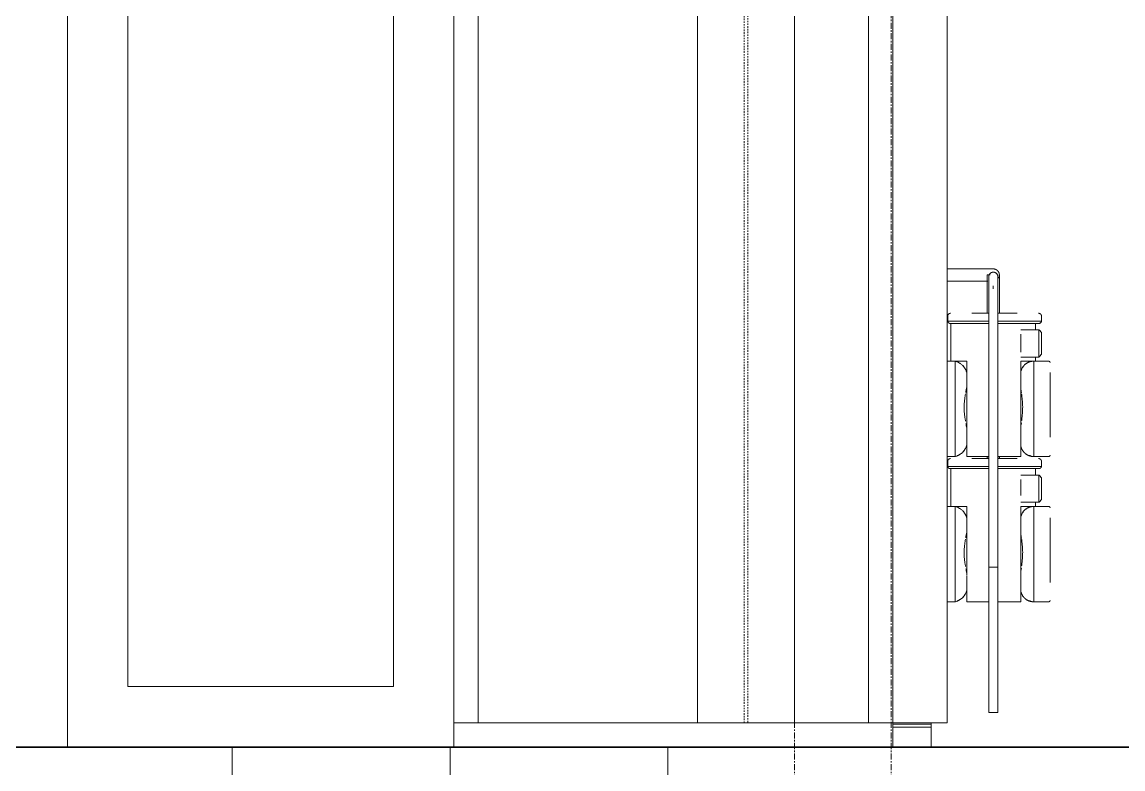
# Model space of a CAD drawing. Header units: inches. Extents: x 20230 to 40520, y -638 to 835.
# Drawn here: x 22723.5 to 22814.5, y -1.8 to 59.9 of the extents above; entities that cross this region are included whole.
import ezdxf

# ---------------------------------------------------------------- set-up
doc = ezdxf.new("R2010")
doc.units = ezdxf.units.IN
doc.header["$MEASUREMENT"] = 0
doc.linetypes.add('Grid Line 1_2_', pattern=[0.875, 0.5, -0.125, 0.125, -0.125])
doc.linetypes.add('Hidden 1_8_', pattern=[0.1875, 0.125, -0.0625])
for name, color, linetype, lineweight in [('A-DOOR', 31, 'Continuous', 9), ('A-FLOR-LEVL', 51, 'Continuous', 9), ('A-GLAZ-CWMG', 51, 'Continuous', 9), ('A-WALL', 113, 'Continuous', 9), ('A-WALL-PATT', 111, 'Continuous', 9), ('C-TOPO', 7, 'Continuous', 9), ('P-SANR-FIXT', 6, 'Continuous', 9), ('S-COLS', 52, 'Continuous', 9), ('S-GRID', 1, 'Continuous', 9)]:
    doc.layers.add(name, color=color, linetype=linetype, lineweight=lineweight)

# ---------------------------------------------------------------- blocks, each defined once
blk = doc.blocks.new('W-Wide Flange-Column - B4_C-1389226-Elevation - West')
at = {"layer": 'S-COLS', "linetype": 'Hidden 1_8_'}
for p, q in [((22783.147, 98), (22783.147, 142.857)), ((22783.459, 142.857), (22783.459, 98)), ((22783.147, 2), (22783.147, 96)), ((22783.459, 96), (22783.459, 2))]:
    blk.add_line(p, q, dxfattribs=at)
at = {"layer": 'S-COLS'}
for p, q in [((22779.303, 142.438), (22779.303, 100.303)), ((22787.303, 126.549), (22787.303, 98)), ((22779.303, 96), (22779.303, 2)), ((22787.303, 96), (22787.303, 2))]:
    blk.add_line(p, q, dxfattribs=at)
blk = doc.blocks.new('Rectangular Mullion - Exterior 2_ x 4_5_-1142379-Elevation - West')
at = {"layer": 'A-GLAZ-CWMG'}
for p, q in [((22795.428, 2), (22795.428, 97)), ((22799.928, 97), (22799.928, 2)), ((22799.928, 2), (22795.428, 2))]:
    blk.add_line(p, q, dxfattribs=at)
blk = doc.blocks.new('Rectangular Mullion - Exterior 2_ x 4_5_-1142387-Elevation - West')
at = {"layer": 'A-GLAZ-CWMG'}
for p, q in [((22793.428, 97), (22793.428, 2)), ((22795.428, 2), (22795.428, 97)), ((22795.428, 2), (22793.428, 2))]:
    blk.add_line(p, q, dxfattribs=at)
blk = doc.blocks.new('Sliding Door - one-1327198-Elevation - West')
at = {"layer": 'A-DOOR'}
for p, q in [((22727.239, 0), (22727.239, 96)), ((22693.803, 5), (22693.803, 91)), ((22693.803, 91), (22722.239, 91)), ((22722.239, 91), (22722.239, 5)), ((22732.239, 91), (22732.239, 5)), ((22732.239, 91), (22754.178, 91)), ((22754.178, 5), (22754.178, 91)), ((22722.239, 5), (22693.803, 5)), ((22732.239, 5), (22754.178, 5))]:
    blk.add_line(p, q, dxfattribs=at)
blk = doc.blocks.new('Rectangular Mullion - Exterior 2_ x 4_5_-1142343-Elevation - West')
at = {"layer": 'A-GLAZ-CWMG'}
for p, q in [((22614.428, 96), (22616.428, 96)), ((22614.428, 96), (22614.428, 2)), ((22616.428, 2), (22616.428, 96)), ((22616.428, 2), (22614.428, 2))]:
    blk.add_line(p, q, dxfattribs=at)
blk = doc.blocks.new('Rectangular Mullion - Exterior 2_ x 4_5_-1135332-Elevation - West')
at = {"layer": 'A-GLAZ-CWMG'}
for p, q in [((22759.178, 0), (22759.178, 2)), ((22795.428, 2), (22759.178, 2)), ((22795.428, 2), (22795.428, 0))]:
    blk.add_line(p, q, dxfattribs=at)
blk = doc.blocks.new('gas_meter-250_cfh_2214 - gas_meter-250_cfh_2214-1353211-Elevation - West')
at = {"layer": 'P-SANR-FIXT'}
for p, q in [((22803.129, 39.5), (22799.928, 39.5)), ((22799.928, 38.5), (22803.129, 38.5)), ((22803.24, 38.25), (22803.24, 35.855)), ((22803.467, 39), (22803.246, 39)), ((22804.24, 35.855), (22804.24, 38.25)), ((22803.365, 38.105), (22803.365, 37.855)), ((22803.365, 37.855), (22803.365, 14.855)), ((22803.74, 38.089), (22803.74, 37.855)), ((22804.115, 37.855), (22804.115, 38.105)), ((22804.115, 14.855), (22804.115, 37.855)), ((22799.97, 35.599), (22799.97, 35.181)), ((22803.378, 35.831), (22801.97, 35.831)), ((22803.387, 35.855), (22803.24, 35.855)), ((22804.24, 35.855), (22804.094, 35.855)), ((22805.72, 35.831), (22804.099, 35.831)), ((22807.72, 35.181), (22807.72, 35.599)), ((22800.038, 35.181), (22799.97, 35.181)), ((22799.97, 35.181), (22801.97, 35.181)), ((22801.97, 35), (22800.13, 35)), ((22800.13, 35), (22800.193, 35)), ((22800.24, 35), (22800.24, 31.878)), ((22800.24, 35), (22801.968, 35)), ((22801.97, 35.181), (22803.378, 35.181)), ((22803.378, 35), (22801.97, 35)), ((22804.098, 35.181), (22805.72, 35.181)), ((22805.72, 35), (22804.098, 35)), ((22805.72, 35.181), (22807.72, 35.181)), ((22807.56, 35), (22805.72, 35)), ((22805.735, 35), (22807.24, 35)), ((22807.24, 34.47), (22807.24, 35)), ((22807.313, 35), (22807.56, 35)), ((22807.72, 35.181), (22807.652, 35.181)), ((22807.49, 34.47), (22806.002, 34.47)), ((22806.002, 33.72), (22806.002, 34.095)), ((22806.002, 32.97), (22806.002, 33.72)), ((22807.49, 33.72), (22807.49, 34.47)), ((22807.49, 32.97), (22807.49, 33.72)), ((22807.72, 34.241), (22807.72, 33.72)), ((22807.72, 33.72), (22807.72, 34.241)), ((22807.72, 33.72), (22807.72, 32.97)), ((22806.002, 32.619), (22806.002, 32.97)), ((22807.49, 32.22), (22807.49, 32.97)), ((22807.72, 32.97), (22807.72, 32.45)), ((22807.72, 32.45), (22807.72, 32.97)), ((22800.584, 31.878), (22799.928, 31.878)), ((22800.584, 30.942), (22800.584, 31.878)), ((22800.584, 31.878), (22801.562, 31.878)), ((22801.562, 31.878), (22801.562, 30.901)), ((22806.002, 32.22), (22807.49, 32.22)), ((22806.002, 30.942), (22806.002, 31.878)), ((22806.002, 31.878), (22807.078, 31.878)), ((22808.311, 31.878), (22807.078, 31.878)), ((22807.078, 31.878), (22807.078, 30.942)), ((22807.24, 31.874), (22807.24, 32.22)), ((22800.584, 25.595), (22800.584, 30.942)), ((22806.002, 30.882), (22806.002, 30.942)), ((22807.078, 30.942), (22807.078, 25.595)), ((22808.428, 25.588), (22808.428, 30.934)), ((22801.562, 30.901), (22801.562, 30.898)), ((22801.562, 30.885), (22801.562, 30.88)), ((22801.562, 30.88), (22801.562, 29.87)), ((22806.002, 29.798), (22806.002, 30.882)), ((22801.562, 29.87), (22801.562, 27.832)), ((22806.002, 27.832), (22806.002, 29.798)), ((22801.562, 27.832), (22801.562, 26.208)), ((22806.002, 26.286), (22806.002, 27.832)), ((22800.584, 24), (22800.584, 25.595)), ((22801.562, 26.208), (22801.562, 25.533)), ((22801.562, 25.533), (22801.562, 24.978)), ((22806.002, 25.536), (22806.002, 26.286)), ((22806.002, 24.937), (22806.002, 25.536)), ((22807.078, 25.595), (22807.078, 24)), ((22801.562, 24.978), (22801.562, 24)), ((22806.002, 24), (22806.002, 24.937)), ((22799.928, 24), (22800.584, 24)), ((22800.766, 24.082), (22800.814, 24.082)), ((22803.391, 24), (22801.562, 24)), ((22806.002, 24), (22804.105, 24)), ((22806.668, 24.082), (22806.811, 24.082)), ((22807.078, 24), (22808.311, 24)), ((22803.74, 14.855), (22803.365, 14.855)), ((22804.115, 14.855), (22803.74, 14.855))]:
    blk.add_line(p, q, dxfattribs=at)
at = {"layer": 'P-SANR-FIXT', "flags": 128}
for points in [[(22803.129, 39.5), (22803.154, 39.5), (22803.178, 39.5), (22803.202, 39.5), (22803.227, 39.5), (22803.251, 39.5), (22803.275, 39.5), (22803.298, 39.5), (22803.322, 39.5), (22803.345, 39.5), (22803.367, 39.5), (22803.39, 39.5), (22803.411, 39.5), (22803.433, 39.5), (22803.454, 39.5), (22803.474, 39.5), (22803.494, 39.5), (22803.514, 39.5), (22803.532, 39.5), (22803.55, 39.5), (22803.568, 39.5), (22803.584, 39.5), (22803.6, 39.5), (22803.615, 39.5), (22803.63, 39.5), (22803.643, 39.5), (22803.656, 39.5), (22803.668, 39.5), (22803.679, 39.5), (22803.689, 39.5), (22803.699, 39.5), (22803.707, 39.5), (22803.715, 39.5), (22803.721, 39.5), (22803.727, 39.5), (22803.731, 39.5), (22803.735, 39.5), (22803.738, 39.5), (22803.74, 39.5), (22803.74, 39.5)], [(22803.365, 38.855), (22803.366, 38.87), (22803.367, 38.885), (22803.368, 38.9), (22803.37, 38.915), (22803.373, 38.93), (22803.376, 38.944), (22803.38, 38.959), (22803.384, 38.973), (22803.389, 38.987), (22803.395, 39.001), (22803.401, 39.015), (22803.408, 39.028), (22803.415, 39.042), (22803.423, 39.054), (22803.431, 39.067), (22803.44, 39.079), (22803.449, 39.091), (22803.458, 39.103), (22803.468, 39.114), (22803.479, 39.124), (22803.49, 39.134), (22803.501, 39.144), (22803.513, 39.154), (22803.525, 39.162), (22803.538, 39.171), (22803.55, 39.179), (22803.564, 39.186), (22803.577, 39.193), (22803.591, 39.199), (22803.604, 39.205), (22803.619, 39.21), (22803.633, 39.215), (22803.647, 39.219), (22803.662, 39.222), (22803.677, 39.225), (22803.691, 39.227), (22803.706, 39.229), (22803.721, 39.23), (22803.736, 39.23), (22803.74, 39.23)], [(22803.74, 39.5), (22803.76, 39.5), (22803.78, 39.498), (22803.8, 39.496), (22803.82, 39.494), (22803.84, 39.49), (22803.859, 39.486), (22803.878, 39.481), (22803.898, 39.475), (22803.916, 39.468), (22803.935, 39.461), (22803.953, 39.452), (22803.971, 39.443), (22803.989, 39.434), (22804.006, 39.424), (22804.023, 39.413), (22804.039, 39.401), (22804.055, 39.389), (22804.07, 39.376), (22804.085, 39.362), (22804.099, 39.348), (22804.113, 39.334), (22804.126, 39.319), (22804.138, 39.303), (22804.15, 39.287), (22804.161, 39.27), (22804.172, 39.253), (22804.181, 39.236), (22804.19, 39.218), (22804.199, 39.2), (22804.206, 39.181), (22804.213, 39.162), (22804.219, 39.143), (22804.225, 39.124), (22804.229, 39.105), (22804.233, 39.085), (22804.236, 39.065), (22804.238, 39.045), (22804.24, 39.025), (22804.24, 39.005), (22804.24, 38.985), (22804.239, 38.965), (22804.237, 38.946), (22804.235, 38.926), (22804.231, 38.906), (22804.227, 38.886), (22804.222, 38.867)], [(22803.74, 39.23), (22803.755, 39.23), (22803.77, 39.229), (22803.785, 39.228), (22803.8, 39.225), (22803.815, 39.223), (22803.829, 39.22), (22803.844, 39.216), (22803.858, 39.211), (22803.872, 39.206), (22803.886, 39.201), (22803.9, 39.195), (22803.913, 39.188), (22803.927, 39.181), (22803.94, 39.173), (22803.952, 39.165), (22803.964, 39.156), (22803.976, 39.147), (22803.988, 39.137), (22803.999, 39.127), (22804.009, 39.117), (22804.02, 39.106), (22804.029, 39.094), (22804.039, 39.082), (22804.048, 39.07), (22804.056, 39.058), (22804.064, 39.045), (22804.071, 39.032), (22804.078, 39.019), (22804.084, 39.005), (22804.09, 38.991), (22804.095, 38.977), (22804.1, 38.963), (22804.104, 38.948), (22804.107, 38.934), (22804.11, 38.919), (22804.112, 38.904), (22804.114, 38.889), (22804.115, 38.874), (22804.115, 38.859), (22804.115, 38.855)], [(22803.281, 38.5), (22803.257, 38.5), (22803.233, 38.5), (22803.209, 38.5), (22803.185, 38.5), (22803.16, 38.5), (22803.136, 38.5), (22803.129, 38.5)], [(22803.24, 39), (22803.24, 38.999), (22803.24, 38.998), (22803.24, 38.995), (22803.24, 38.99), (22803.24, 38.985), (22803.24, 38.979), (22803.24, 38.971), (22803.24, 38.962), (22803.24, 38.952), (22803.24, 38.941), (22803.24, 38.929), (22803.24, 38.915), (22803.24, 38.901), (22803.24, 38.885), (22803.24, 38.869), (22803.24, 38.852), (22803.24, 38.833), (22803.24, 38.814), (22803.24, 38.794), (22803.24, 38.773), (22803.24, 38.751), (22803.24, 38.728), (22803.24, 38.704), (22803.24, 38.68), (22803.24, 38.655), (22803.24, 38.63), (22803.24, 38.603), (22803.24, 38.577), (22803.24, 38.55), (22803.24, 38.522), (22803.24, 38.494), (22803.24, 38.465), (22803.24, 38.436), (22803.24, 38.407), (22803.24, 38.377), (22803.24, 38.348), (22803.24, 38.318), (22803.24, 38.288), (22803.24, 38.258), (22803.24, 38.25)], [(22803.365, 38.105), (22803.365, 38.135), (22803.365, 38.165), (22803.365, 38.195), (22803.365, 38.225), (22803.365, 38.254), (22803.365, 38.284), (22803.365, 38.313), (22803.365, 38.341), (22803.365, 38.369), (22803.365, 38.397), (22803.365, 38.425), (22803.365, 38.452), (22803.365, 38.478), (22803.365, 38.504), (22803.365, 38.529), (22803.365, 38.553), (22803.365, 38.577), (22803.365, 38.6), (22803.365, 38.622), (22803.365, 38.643), (22803.365, 38.664), (22803.365, 38.683), (22803.365, 38.702), (22803.365, 38.72), (22803.365, 38.736), (22803.365, 38.752), (22803.365, 38.767), (22803.365, 38.78), (22803.365, 38.793), (22803.365, 38.804), (22803.365, 38.815), (22803.365, 38.824), (22803.365, 38.832), (22803.365, 38.839), (22803.365, 38.844), (22803.365, 38.849), (22803.365, 38.852), (22803.365, 38.854), (22803.365, 38.855)], [(22803.365, 38.855), (22803.365, 38.854), (22803.365, 38.852), (22803.365, 38.848), (22803.365, 38.842), (22803.365, 38.835), (22803.365, 38.827), (22803.365, 38.816), (22803.365, 38.804), (22803.365, 38.791), (22803.365, 38.776), (22803.365, 38.76), (22803.365, 38.742), (22803.365, 38.723), (22803.365, 38.703), (22803.365, 38.681), (22803.365, 38.657), (22803.365, 38.633), (22803.365, 38.607), (22803.365, 38.58), (22803.365, 38.552), (22803.365, 38.523), (22803.365, 38.492), (22803.365, 38.461), (22803.365, 38.429), (22803.365, 38.396), (22803.365, 38.361), (22803.365, 38.327), (22803.365, 38.291), (22803.365, 38.255), (22803.365, 38.218), (22803.365, 38.18), (22803.365, 38.142), (22803.365, 38.103), (22803.365, 38.064), (22803.365, 38.025), (22803.365, 37.986), (22803.365, 37.946), (22803.365, 37.906), (22803.365, 37.866), (22803.365, 37.855)], [(22804.115, 38.855), (22804.115, 38.855), (22804.115, 38.853), (22804.115, 38.85), (22804.115, 38.846), (22804.115, 38.84), (22804.115, 38.834), (22804.115, 38.826), (22804.115, 38.817), (22804.115, 38.807), (22804.115, 38.796), (22804.115, 38.784), (22804.115, 38.77), (22804.115, 38.756), (22804.115, 38.741), (22804.115, 38.724), (22804.115, 38.707), (22804.115, 38.688), (22804.115, 38.669), (22804.115, 38.649), (22804.115, 38.628), (22804.115, 38.606), (22804.115, 38.583), (22804.115, 38.56), (22804.115, 38.535), (22804.115, 38.51), (22804.115, 38.485), (22804.115, 38.459), (22804.115, 38.432), (22804.115, 38.405), (22804.115, 38.377), (22804.115, 38.349), (22804.115, 38.32), (22804.115, 38.291), (22804.115, 38.262), (22804.115, 38.233), (22804.115, 38.203), (22804.115, 38.173), (22804.115, 38.143), (22804.115, 38.113), (22804.115, 38.105)], [(22804.115, 37.855), (22804.115, 37.895), (22804.115, 37.935), (22804.115, 37.975), (22804.115, 38.015), (22804.115, 38.054), (22804.115, 38.093), (22804.115, 38.132), (22804.115, 38.17), (22804.115, 38.208), (22804.115, 38.245), (22804.115, 38.281), (22804.115, 38.317), (22804.115, 38.352), (22804.115, 38.386), (22804.115, 38.42), (22804.115, 38.452), (22804.115, 38.484), (22804.115, 38.515), (22804.115, 38.544), (22804.115, 38.573), (22804.115, 38.6), (22804.115, 38.626), (22804.115, 38.651), (22804.115, 38.674), (22804.115, 38.697), (22804.115, 38.718), (22804.115, 38.737), (22804.115, 38.755), (22804.115, 38.772), (22804.115, 38.787), (22804.115, 38.801), (22804.115, 38.813), (22804.115, 38.824), (22804.115, 38.833), (22804.115, 38.841), (22804.115, 38.847), (22804.115, 38.851), (22804.115, 38.854), (22804.115, 38.855)], [(22804.203, 38.81), (22804.195, 38.792), (22804.186, 38.774), (22804.177, 38.756), (22804.167, 38.739)], [(22804.24, 38.25), (22804.24, 38.28), (22804.24, 38.31), (22804.24, 38.34), (22804.24, 38.369), (22804.24, 38.399), (22804.24, 38.428), (22804.24, 38.457), (22804.24, 38.486), (22804.24, 38.514), (22804.24, 38.542), (22804.24, 38.569), (22804.24, 38.596), (22804.24, 38.623), (22804.24, 38.648), (22804.24, 38.673), (22804.24, 38.698), (22804.24, 38.722), (22804.24, 38.745), (22804.24, 38.767), (22804.24, 38.788), (22804.24, 38.808), (22804.24, 38.828), (22804.24, 38.847), (22804.24, 38.864), (22804.24, 38.881), (22804.24, 38.897), (22804.24, 38.911), (22804.24, 38.925), (22804.24, 38.938), (22804.24, 38.949), (22804.24, 38.959), (22804.24, 38.969), (22804.24, 38.977), (22804.24, 38.983), (22804.24, 38.989), (22804.24, 38.994), (22804.24, 38.997), (22804.24, 38.999), (22804.24, 39)], [(22799.97, 35.599), (22799.97, 35.608), (22799.971, 35.617), (22799.972, 35.627), (22799.973, 35.636), (22799.974, 35.645), (22799.976, 35.654), (22799.979, 35.663), (22799.982, 35.672), (22799.985, 35.681), (22799.988, 35.689), (22799.992, 35.698), (22799.996, 35.706), (22800.001, 35.714), (22800.005, 35.722), (22800.01, 35.73), (22800.016, 35.738), (22800.022, 35.745), (22800.028, 35.752), (22800.034, 35.759), (22800.04, 35.766), (22800.047, 35.772), (22800.054, 35.778), (22800.062, 35.784), (22800.069, 35.789), (22800.077, 35.794), (22800.085, 35.799), (22800.093, 35.804), (22800.101, 35.808), (22800.11, 35.812), (22800.118, 35.816), (22800.127, 35.819), (22800.136, 35.822), (22800.145, 35.824), (22800.154, 35.826), (22800.163, 35.828), (22800.172, 35.829), (22800.181, 35.83), (22800.191, 35.831), (22800.2, 35.831), (22800.202, 35.831)], [(22807.487, 35.831), (22807.497, 35.831), (22807.506, 35.831), (22807.515, 35.83), (22807.524, 35.828), (22807.533, 35.827), (22807.543, 35.825), (22807.552, 35.822), (22807.56, 35.82), (22807.569, 35.816), (22807.578, 35.813), (22807.586, 35.809), (22807.595, 35.805), (22807.603, 35.801), (22807.611, 35.796), (22807.619, 35.791), (22807.626, 35.785), (22807.633, 35.78), (22807.641, 35.774), (22807.647, 35.767), (22807.654, 35.761), (22807.66, 35.754), (22807.667, 35.747), (22807.672, 35.74), (22807.678, 35.732), (22807.683, 35.724), (22807.688, 35.716), (22807.692, 35.708), (22807.697, 35.7), (22807.7, 35.692), (22807.704, 35.683), (22807.707, 35.674), (22807.71, 35.665), (22807.713, 35.656), (22807.715, 35.647), (22807.716, 35.638), (22807.718, 35.629), (22807.719, 35.62), (22807.72, 35.611), (22807.72, 35.601), (22807.72, 35.599)], [(22800.13, 35), (22800.121, 35.003), (22800.112, 35.007), (22800.103, 35.011), (22800.094, 35.015), (22800.086, 35.02), (22800.078, 35.025), (22800.07, 35.03), (22800.062, 35.036), (22800.054, 35.042), (22800.047, 35.048), (22800.04, 35.054), (22800.033, 35.061), (22800.026, 35.068), (22800.02, 35.076), (22800.014, 35.083), (22800.008, 35.091), (22800.003, 35.099), (22799.998, 35.107), (22799.993, 35.116), (22799.989, 35.124), (22799.985, 35.133), (22799.981, 35.142), (22799.978, 35.151), (22799.975, 35.16), (22799.972, 35.17), (22799.97, 35.179), (22799.97, 35.181)], [(22807.72, 35.181), (22807.718, 35.171), (22807.715, 35.162), (22807.712, 35.153), (22807.709, 35.144), (22807.706, 35.135), (22807.702, 35.126), (22807.697, 35.117), (22807.693, 35.109), (22807.688, 35.101), (22807.682, 35.092), (22807.677, 35.085), (22807.671, 35.077), (22807.665, 35.07), (22807.658, 35.062), (22807.651, 35.056), (22807.644, 35.049), (22807.637, 35.043), (22807.629, 35.037), (22807.622, 35.031), (22807.614, 35.026), (22807.605, 35.021), (22807.597, 35.016), (22807.588, 35.012), (22807.58, 35.008), (22807.571, 35.004), (22807.562, 35.001), (22807.56, 35)], [(22807.49, 34.47), (22807.52, 34.449), (22807.548, 34.427), (22807.576, 34.403), (22807.602, 34.378), (22807.628, 34.353), (22807.653, 34.326), (22807.676, 34.299), (22807.699, 34.27), (22807.72, 34.241)], [(22807.72, 32.45), (22807.699, 32.42), (22807.676, 32.392), (22807.653, 32.364), (22807.628, 32.337), (22807.603, 32.312), (22807.576, 32.287), (22807.548, 32.264), (22807.52, 32.241), (22807.49, 32.22)], [(22808.311, 31.878), (22808.315, 31.878), (22808.32, 31.878), (22808.325, 31.878), (22808.329, 31.877), (22808.334, 31.876), (22808.339, 31.875), (22808.343, 31.874), (22808.348, 31.872), (22808.352, 31.871), (22808.357, 31.869), (22808.361, 31.867), (22808.365, 31.865), (22808.369, 31.863), (22808.373, 31.86), (22808.377, 31.858), (22808.381, 31.855), (22808.385, 31.852), (22808.388, 31.849), (22808.392, 31.846), (22808.395, 31.843), (22808.398, 31.839), (22808.401, 31.836), (22808.404, 31.832), (22808.407, 31.828), (22808.41, 31.824), (22808.412, 31.82), (22808.414, 31.816), (22808.417, 31.812), (22808.419, 31.808), (22808.42, 31.803), (22808.422, 31.799), (22808.423, 31.795), (22808.425, 31.79), (22808.426, 31.785), (22808.427, 31.781), (22808.427, 31.776), (22808.428, 31.771), (22808.428, 31.767), (22808.428, 31.762), (22808.428, 31.761)], [(22808.428, 24.118), (22808.428, 24.113), (22808.428, 24.108), (22808.428, 24.104), (22808.427, 24.099), (22808.426, 24.094), (22808.425, 24.09), (22808.424, 24.085), (22808.422, 24.081), (22808.421, 24.076), (22808.419, 24.072), (22808.417, 24.068), (22808.415, 24.063), (22808.413, 24.059), (22808.41, 24.055), (22808.408, 24.051), (22808.405, 24.047), (22808.402, 24.044), (22808.399, 24.04), (22808.396, 24.037), (22808.393, 24.033), (22808.389, 24.03), (22808.386, 24.027), (22808.382, 24.024), (22808.378, 24.021), (22808.374, 24.019), (22808.37, 24.016), (22808.366, 24.014), (22808.362, 24.012), (22808.358, 24.01), (22808.353, 24.008), (22808.349, 24.006), (22808.344, 24.005), (22808.34, 24.004), (22808.335, 24.003), (22808.331, 24.002), (22808.326, 24.001), (22808.321, 24), (22808.317, 24), (22808.312, 24)]]:
    blk.add_lwpolyline(points, dxfattribs=at)
at = {"layer": 'P-SANR-FIXT'}
for points, knots in [([(22801.562, 30.901), (22801.544, 30.965), (22801.513, 31.056), (22801.462, 31.167), (22801.406, 31.273), (22801.34, 31.369), (22801.268, 31.456), (22801.205, 31.526), (22801.129, 31.596), (22801.057, 31.651), (22801.007, 31.686), (22800.98, 31.705), (22800.938, 31.732), (22800.875, 31.767), (22800.795, 31.805), (22800.695, 31.848), (22800.627, 31.869), (22800.584, 31.878)], [0, 0, 0, 0, 0.1, 0.15, 0.2, 0.3, 0.35, 0.4, 0.475, 0.55, 0.5875, 0.60625, 0.625, 0.7, 0.775, 0.85, 1, 1, 1, 1]), ([(22807.078, 31.878), (22807.044, 31.879), (22806.986, 31.875), (22806.904, 31.864), (22806.854, 31.855), (22806.815, 31.845), (22806.774, 31.833), (22806.731, 31.82), (22806.687, 31.805), (22806.642, 31.785), (22806.596, 31.763), (22806.548, 31.739), (22806.5, 31.71), (22806.452, 31.677), (22806.403, 31.64), (22806.354, 31.599), (22806.314, 31.561), (22806.282, 31.529), (22806.252, 31.494), (22806.215, 31.448), (22806.172, 31.388), (22806.131, 31.323), (22806.096, 31.254), (22806.065, 31.182), (22806.031, 31.081), (22806.012, 30.999), (22806.002, 30.942)], [0, 0, 0, 0, 0.142857, 0.214286, 0.25, 0.285714, 0.321429, 0.357143, 0.392857, 0.428571, 0.464286, 0.5, 0.535714, 0.571429, 0.607143, 0.642857, 0.678571, 0.696429, 0.714286, 0.75, 0.785714, 0.821429, 0.857143, 0.892857, 0.928571, 1, 1, 1, 1]), ([(22801.385, 31.301), (22801.383, 31.304), (22801.369, 31.324), (22801.349, 31.352), (22801.326, 31.384), (22801.31, 31.406), (22801.294, 31.427), (22801.272, 31.453), (22801.244, 31.483), (22801.214, 31.513), (22801.198, 31.53), (22801.191, 31.537)], [0.1823297, 0.1823297, 0.1823297, 0.1823297, 0.1875, 0.21875, 0.234375, 0.25, 0.265625, 0.28125, 0.3125, 0.34375, 0.375, 0.375, 0.375, 0.375]), ([(22801.191, 31.537), (22801.198, 31.53), (22801.214, 31.513), (22801.244, 31.483), (22801.271, 31.453), (22801.294, 31.427), (22801.304, 31.413), (22801.31, 31.406)], [0.625, 0.625, 0.625, 0.625, 0.65625, 0.6875, 0.71875, 0.734375, 0.75, 0.75, 0.75, 0.75]), ([(22801.562, 30.901), (22801.545, 30.956), (22801.518, 31.034), (22801.479, 31.128), (22801.459, 31.172), (22801.448, 31.193)], [0, 0, 0, 0, 0.0625, 0.09375, 0.125, 0.125, 0.125, 0.125]), ([(22806.08, 31.218), (22806.072, 31.198), (22806.057, 31.157), (22806.03, 31.068), (22806.012, 30.994), (22806.002, 30.942)], [0.875, 0.875, 0.875, 0.875, 0.90625, 0.9375, 1, 1, 1, 1]), ([(22806.294, 31.54), (22806.288, 31.533), (22806.274, 31.518), (22806.248, 31.49), (22806.225, 31.462), (22806.206, 31.438), (22806.193, 31.418), (22806.179, 31.397), (22806.16, 31.368), (22806.141, 31.337), (22806.127, 31.313), (22806.122, 31.305)], [0.625, 0.625, 0.625, 0.625, 0.65625, 0.6875, 0.71875, 0.734375, 0.75, 0.765625, 0.78125, 0.8125, 0.8259982, 0.8259982, 0.8259982, 0.8259982]), ([(22806.193, 31.418), (22806.197, 31.424), (22806.206, 31.437), (22806.225, 31.462), (22806.248, 31.49), (22806.274, 31.518), (22806.288, 31.533), (22806.294, 31.54)], [0.25, 0.25, 0.25, 0.25, 0.265625, 0.28125, 0.3125, 0.34375, 0.375, 0.375, 0.375, 0.375]), ([(22801.335, 27.832), (22801.328, 28.014), (22801.328, 28.285), (22801.36, 28.64), (22801.389, 28.858), (22801.414, 29.028), (22801.431, 29.123), (22801.44, 29.176), (22801.442, 29.187)], [0, 0, 0, 0, 0.25, 0.375, 0.5, 0.5625, 0.625, 0.6413922, 0.6413922, 0.6413922, 0.6413922]), ([(22801.459, 29.282), (22801.466, 29.322), (22801.488, 29.443), (22801.521, 29.642), (22801.548, 29.795), (22801.562, 29.87)], [0.6893474, 0.6893474, 0.6893474, 0.6893474, 0.75, 0.875, 1, 1, 1, 1]), ([(22806.002, 29.798), (22806.01, 29.725), (22806.027, 29.575), (22806.049, 29.383), (22806.064, 29.266), (22806.069, 29.229)], [0, 0, 0, 0, 0.125, 0.25, 0.3090159, 0.3090159, 0.3090159, 0.3090159]), ([(22806.082, 29.134), (22806.083, 29.123), (22806.091, 29.072), (22806.103, 28.98), (22806.118, 28.856), (22806.131, 28.732), (22806.147, 28.563), (22806.168, 28.266), (22806.169, 28.006), (22806.162, 27.832)], [0.3581675, 0.3581675, 0.3581675, 0.3581675, 0.375, 0.4375, 0.5, 0.5625, 0.625, 0.75, 1, 1, 1, 1]), ([(22801.442, 26.93), (22801.438, 26.953), (22801.419, 27.065), (22801.387, 27.271), (22801.357, 27.55), (22801.341, 27.738), (22801.335, 27.832)], [0.4590176, 0.4590176, 0.4590176, 0.4590176, 0.5, 0.6666667, 0.8333333, 1, 1, 1, 1]), ([(22806.162, 27.832), (22806.157, 27.743), (22806.145, 27.566), (22806.122, 27.301), (22806.098, 27.108), (22806.084, 27.004), (22806.082, 26.986)], [0, 0, 0, 0, 0.1666667, 0.3333333, 0.5, 0.5353364, 0.5353364, 0.5353364, 0.5353364]), ([(22800.584, 24), (22800.612, 24.006), (22800.672, 24.023), (22800.753, 24.055), (22800.822, 24.086), (22800.876, 24.112), (22800.931, 24.142), (22800.986, 24.177), (22801.043, 24.217), (22801.1, 24.26), (22801.148, 24.3), (22801.186, 24.335), (22801.222, 24.372), (22801.268, 24.422), (22801.34, 24.509), (22801.406, 24.605), (22801.462, 24.711), (22801.513, 24.823), (22801.544, 24.914), (22801.562, 24.978)], [0, 0, 0, 0, 0.1, 0.2, 0.25, 0.3, 0.35, 0.4, 0.45, 0.5, 0.55, 0.575, 0.6, 0.65, 0.7, 0.8, 0.85, 0.9, 1, 1, 1, 1]), ([(22806.002, 24.937), (22806.014, 24.869), (22806.038, 24.774), (22806.081, 24.658), (22806.119, 24.577), (22806.163, 24.501), (22806.214, 24.431), (22806.258, 24.378), (22806.295, 24.338), (22806.322, 24.31), (22806.349, 24.283), (22806.387, 24.25), (22806.435, 24.213), (22806.483, 24.181), (22806.52, 24.157), (22806.548, 24.14), (22806.576, 24.125), (22806.612, 24.106), (22806.657, 24.086), (22806.71, 24.066), (22806.76, 24.049), (22806.808, 24.034), (22806.854, 24.024), (22806.898, 24.016), (22806.953, 24.007), (22807.015, 24), (22807.058, 23.999), (22807.078, 24)], [0, 0, 0, 0, 0.083333, 0.125, 0.166667, 0.208333, 0.25, 0.291667, 0.3125, 0.333333, 0.354167, 0.375, 0.416667, 0.458333, 0.479167, 0.5, 0.520833, 0.541667, 0.583333, 0.625, 0.666667, 0.708333, 0.75, 0.791667, 0.833333, 0.916667, 1, 1, 1, 1]), ([(22801.259, 24.413), (22801.275, 24.43), (22801.306, 24.467), (22801.343, 24.516), (22801.364, 24.546), (22801.371, 24.555)], [0.8, 0.8, 0.8, 0.8, 0.825, 0.85, 0.86115606, 0.86115606, 0.86115606, 0.86115606]), ([(22806.16, 24.509), (22806.161, 24.508), (22806.175, 24.486), (22806.203, 24.447), (22806.23, 24.412), (22806.244, 24.395)], [0.14801628, 0.14801628, 0.14801628, 0.14801628, 0.15, 0.175, 0.2, 0.2, 0.2, 0.2])]:
    blk.add_open_spline(points, degree=3, knots=knots, dxfattribs=at)
for points in [[(22801.562, 26.208), (22801.548, 26.292), (22801.519, 26.463), (22801.491, 26.639), (22801.476, 26.728)], [(22806.056, 26.784), (22806.046, 26.699), (22806.028, 26.531), (22806.01, 26.367), (22806.002, 26.286)], [(22801.435, 24.66), (22801.46, 24.707), (22801.506, 24.807), (22801.545, 24.919), (22801.562, 24.978)], [(22806.002, 24.937), (22806.013, 24.88), (22806.038, 24.773), (22806.073, 24.677), (22806.093, 24.632)]]:
    blk.add_open_spline(points, degree=3, dxfattribs=at)
blk = doc.blocks.new('gas_meter-250_cfh_2214 - gas_meter-250_cfh_2214-V12-Elevation - West')
at = {"layer": 'P-SANR-FIXT'}
for p, q in [((22803.378, 23.831), (22801.97, 23.831)), ((22803.24, 24), (22803.24, 23.855)), ((22803.387, 23.855), (22803.24, 23.855)), ((22804.24, 23.855), (22804.094, 23.855)), ((22805.72, 23.831), (22804.103, 23.831)), ((22804.24, 23.855), (22804.24, 24)), ((22799.97, 23.599), (22799.97, 23.181)), ((22800.038, 23.181), (22799.97, 23.181)), ((22799.97, 23.181), (22801.97, 23.181)), ((22801.97, 23), (22800.13, 23)), ((22800.13, 23), (22800.193, 23)), ((22800.24, 23), (22800.24, 19.878)), ((22800.24, 23), (22801.968, 23)), ((22801.97, 23.181), (22803.378, 23.181)), ((22803.378, 23), (22801.97, 23)), ((22804.103, 23.181), (22805.72, 23.181)), ((22805.72, 23), (22804.103, 23)), ((22805.72, 23.181), (22807.72, 23.181)), ((22807.56, 23), (22805.72, 23)), ((22805.735, 23), (22807.24, 23)), ((22807.24, 22.47), (22807.24, 23)), ((22807.313, 23), (22807.56, 23)), ((22807.72, 23.181), (22807.652, 23.181)), ((22807.72, 23.181), (22807.72, 23.599)), ((22807.49, 22.47), (22806.002, 22.47)), ((22806.002, 21.72), (22806.002, 22.095)), ((22807.49, 21.72), (22807.49, 22.47)), ((22807.72, 22.241), (22807.72, 21.72)), ((22807.72, 21.72), (22807.72, 22.241)), ((22806.002, 20.97), (22806.002, 21.72)), ((22806.002, 20.776), (22806.002, 20.97)), ((22807.49, 20.97), (22807.49, 21.72)), ((22807.49, 20.22), (22807.49, 20.97)), ((22807.72, 21.72), (22807.72, 20.97)), ((22807.72, 20.97), (22807.72, 20.45)), ((22807.72, 20.45), (22807.72, 20.97)), ((22806.002, 20.22), (22807.49, 20.22)), ((22807.24, 19.874), (22807.24, 20.22)), ((22800.584, 19.878), (22799.928, 19.878)), ((22800.584, 18.942), (22800.584, 19.878)), ((22800.584, 19.878), (22801.562, 19.878)), ((22801.562, 19.878), (22801.562, 18.901)), ((22806.002, 18.942), (22806.002, 19.878)), ((22806.002, 19.878), (22807.078, 19.878)), ((22808.311, 19.878), (22807.078, 19.878)), ((22807.078, 19.878), (22807.078, 18.942)), ((22800.584, 13.595), (22800.584, 18.942)), ((22801.562, 18.901), (22801.562, 18.898)), ((22801.562, 18.885), (22801.562, 18.88)), ((22801.562, 18.88), (22801.562, 17.87)), ((22806.002, 18.882), (22806.002, 18.942)), ((22806.002, 17.798), (22806.002, 18.882)), ((22807.078, 18.942), (22807.078, 13.595)), ((22808.428, 13.588), (22808.428, 18.934)), ((22801.562, 17.87), (22801.562, 15.832)), ((22806.002, 15.832), (22806.002, 17.798)), ((22801.562, 15.832), (22801.562, 14.208)), ((22806.002, 14.286), (22806.002, 15.832)), ((22803.365, 14.855), (22803.365, 2.855)), ((22804.115, 2.855), (22804.115, 14.855)), ((22801.562, 14.136), (22801.562, 13.533)), ((22806.002, 13.536), (22806.002, 14.286)), ((22800.584, 12), (22800.584, 13.595)), ((22801.562, 13.533), (22801.562, 12.978)), ((22801.562, 12.978), (22801.562, 12)), ((22806.002, 12.937), (22806.002, 13.536)), ((22806.002, 12), (22806.002, 12.937)), ((22807.078, 13.595), (22807.078, 12)), ((22799.928, 12), (22800.584, 12)), ((22800.766, 12.082), (22800.814, 12.082)), ((22803.391, 12), (22801.562, 12)), ((22806.002, 12), (22804.105, 12)), ((22806.668, 12.082), (22806.811, 12.082)), ((22807.078, 12), (22808.311, 12)), ((22803.74, 2.855), (22803.365, 2.855)), ((22804.115, 2.855), (22803.74, 2.855))]:
    blk.add_line(p, q, dxfattribs=at)
at = {"layer": 'P-SANR-FIXT', "flags": 128}
for points in [[(22799.97, 23.599), (22799.97, 23.608), (22799.971, 23.617), (22799.972, 23.627), (22799.973, 23.636), (22799.974, 23.645), (22799.976, 23.654), (22799.979, 23.663), (22799.982, 23.672), (22799.985, 23.681), (22799.988, 23.689), (22799.992, 23.698), (22799.996, 23.706), (22800.001, 23.714), (22800.005, 23.722), (22800.01, 23.73), (22800.016, 23.738), (22800.022, 23.745), (22800.028, 23.752), (22800.034, 23.759), (22800.04, 23.766), (22800.047, 23.772), (22800.054, 23.778), (22800.062, 23.784), (22800.069, 23.789), (22800.077, 23.794), (22800.085, 23.799), (22800.093, 23.804), (22800.101, 23.808), (22800.11, 23.812), (22800.118, 23.816), (22800.127, 23.819), (22800.136, 23.822), (22800.145, 23.824), (22800.154, 23.826), (22800.163, 23.828), (22800.172, 23.829), (22800.181, 23.83), (22800.191, 23.831), (22800.2, 23.831), (22800.202, 23.831)], [(22807.487, 23.831), (22807.497, 23.831), (22807.506, 23.831), (22807.515, 23.83), (22807.524, 23.828), (22807.533, 23.827), (22807.543, 23.825), (22807.552, 23.822), (22807.56, 23.82), (22807.569, 23.816), (22807.578, 23.813), (22807.586, 23.809), (22807.595, 23.805), (22807.603, 23.801), (22807.611, 23.796), (22807.619, 23.791), (22807.626, 23.785), (22807.633, 23.78), (22807.641, 23.774), (22807.647, 23.767), (22807.654, 23.761), (22807.66, 23.754), (22807.667, 23.747), (22807.672, 23.74), (22807.678, 23.732), (22807.683, 23.724), (22807.688, 23.716), (22807.692, 23.708), (22807.697, 23.7), (22807.7, 23.692), (22807.704, 23.683), (22807.707, 23.674), (22807.71, 23.665), (22807.713, 23.656), (22807.715, 23.647), (22807.716, 23.638), (22807.718, 23.629), (22807.719, 23.62), (22807.72, 23.611), (22807.72, 23.601), (22807.72, 23.599)], [(22800.13, 23), (22800.121, 23.003), (22800.112, 23.007), (22800.103, 23.011), (22800.094, 23.015), (22800.086, 23.02), (22800.078, 23.025), (22800.07, 23.03), (22800.062, 23.036), (22800.054, 23.042), (22800.047, 23.048), (22800.04, 23.054), (22800.033, 23.061), (22800.026, 23.068), (22800.02, 23.076), (22800.014, 23.083), (22800.008, 23.091), (22800.003, 23.099), (22799.998, 23.107), (22799.993, 23.116), (22799.989, 23.124), (22799.985, 23.133), (22799.981, 23.142), (22799.978, 23.151), (22799.975, 23.16), (22799.972, 23.17), (22799.97, 23.179), (22799.97, 23.181)], [(22807.72, 23.181), (22807.718, 23.171), (22807.715, 23.162), (22807.712, 23.153), (22807.709, 23.144), (22807.706, 23.135), (22807.702, 23.126), (22807.697, 23.117), (22807.693, 23.109), (22807.688, 23.101), (22807.682, 23.092), (22807.677, 23.085), (22807.671, 23.077), (22807.665, 23.07), (22807.658, 23.062), (22807.651, 23.056), (22807.644, 23.049), (22807.637, 23.043), (22807.629, 23.037), (22807.622, 23.031), (22807.614, 23.026), (22807.605, 23.021), (22807.597, 23.016), (22807.588, 23.012), (22807.58, 23.008), (22807.571, 23.004), (22807.562, 23.001), (22807.56, 23)], [(22807.49, 22.47), (22807.52, 22.449), (22807.548, 22.427), (22807.576, 22.403), (22807.602, 22.378), (22807.628, 22.353), (22807.653, 22.326), (22807.676, 22.299), (22807.699, 22.27), (22807.72, 22.241)], [(22807.72, 20.45), (22807.699, 20.42), (22807.676, 20.392), (22807.653, 20.364), (22807.628, 20.337), (22807.603, 20.312), (22807.576, 20.287), (22807.548, 20.264), (22807.52, 20.241), (22807.49, 20.22)], [(22808.311, 19.878), (22808.315, 19.878), (22808.32, 19.878), (22808.325, 19.878), (22808.329, 19.877), (22808.334, 19.876), (22808.339, 19.875), (22808.343, 19.874), (22808.348, 19.872), (22808.352, 19.871), (22808.357, 19.869), (22808.361, 19.867), (22808.365, 19.865), (22808.369, 19.863), (22808.373, 19.86), (22808.377, 19.858), (22808.381, 19.855), (22808.385, 19.852), (22808.388, 19.849), (22808.392, 19.846), (22808.395, 19.843), (22808.398, 19.839), (22808.401, 19.836), (22808.404, 19.832), (22808.407, 19.828), (22808.41, 19.824), (22808.412, 19.82), (22808.414, 19.816), (22808.417, 19.812), (22808.419, 19.808), (22808.42, 19.803), (22808.422, 19.799), (22808.423, 19.795), (22808.425, 19.79), (22808.426, 19.785), (22808.427, 19.781), (22808.427, 19.776), (22808.428, 19.771), (22808.428, 19.767), (22808.428, 19.762), (22808.428, 19.761)], [(22808.428, 12.118), (22808.428, 12.113), (22808.428, 12.108), (22808.428, 12.104), (22808.427, 12.099), (22808.426, 12.094), (22808.425, 12.09), (22808.424, 12.085), (22808.422, 12.081), (22808.421, 12.076), (22808.419, 12.072), (22808.417, 12.068), (22808.415, 12.063), (22808.413, 12.059), (22808.41, 12.055), (22808.408, 12.051), (22808.405, 12.047), (22808.402, 12.044), (22808.399, 12.04), (22808.396, 12.037), (22808.393, 12.033), (22808.389, 12.03), (22808.386, 12.027), (22808.382, 12.024), (22808.378, 12.021), (22808.374, 12.019), (22808.37, 12.016), (22808.366, 12.014), (22808.362, 12.012), (22808.358, 12.01), (22808.353, 12.008), (22808.349, 12.006), (22808.344, 12.005), (22808.34, 12.004), (22808.335, 12.003), (22808.331, 12.002), (22808.326, 12.001), (22808.321, 12), (22808.317, 12), (22808.312, 12)]]:
    blk.add_lwpolyline(points, dxfattribs=at)
at = {"layer": 'P-SANR-FIXT'}
for points, knots in [([(22801.562, 18.901), (22801.544, 18.965), (22801.513, 19.056), (22801.462, 19.167), (22801.406, 19.273), (22801.34, 19.369), (22801.268, 19.456), (22801.205, 19.526), (22801.129, 19.596), (22801.057, 19.651), (22801.007, 19.686), (22800.98, 19.705), (22800.938, 19.732), (22800.875, 19.767), (22800.795, 19.805), (22800.695, 19.848), (22800.627, 19.869), (22800.584, 19.878)], [0, 0, 0, 0, 0.1, 0.15, 0.2, 0.3, 0.35, 0.4, 0.475, 0.55, 0.5875, 0.60625, 0.625, 0.7, 0.775, 0.85, 1, 1, 1, 1]), ([(22801.385, 19.301), (22801.383, 19.304), (22801.369, 19.324), (22801.349, 19.352), (22801.326, 19.384), (22801.31, 19.406), (22801.294, 19.427), (22801.272, 19.453), (22801.244, 19.483), (22801.214, 19.513), (22801.198, 19.53), (22801.191, 19.537)], [0.1823297, 0.1823297, 0.1823297, 0.1823297, 0.1875, 0.21875, 0.234375, 0.25, 0.265625, 0.28125, 0.3125, 0.34375, 0.375, 0.375, 0.375, 0.375]), ([(22801.191, 19.537), (22801.198, 19.53), (22801.214, 19.513), (22801.244, 19.483), (22801.271, 19.453), (22801.294, 19.427), (22801.304, 19.413), (22801.31, 19.406)], [0.625, 0.625, 0.625, 0.625, 0.65625, 0.6875, 0.71875, 0.734375, 0.75, 0.75, 0.75, 0.75]), ([(22801.562, 18.901), (22801.545, 18.956), (22801.518, 19.034), (22801.479, 19.128), (22801.459, 19.172), (22801.448, 19.193)], [0, 0, 0, 0, 0.0625, 0.09375, 0.125, 0.125, 0.125, 0.125]), ([(22807.078, 19.878), (22807.044, 19.879), (22806.986, 19.875), (22806.904, 19.864), (22806.854, 19.855), (22806.815, 19.845), (22806.774, 19.833), (22806.731, 19.82), (22806.687, 19.805), (22806.642, 19.785), (22806.596, 19.763), (22806.548, 19.739), (22806.5, 19.71), (22806.452, 19.677), (22806.403, 19.64), (22806.354, 19.599), (22806.314, 19.561), (22806.282, 19.529), (22806.252, 19.494), (22806.215, 19.448), (22806.172, 19.388), (22806.131, 19.323), (22806.096, 19.254), (22806.065, 19.182), (22806.031, 19.081), (22806.012, 18.999), (22806.002, 18.942)], [0, 0, 0, 0, 0.142857, 0.214286, 0.25, 0.285714, 0.321429, 0.357143, 0.392857, 0.428571, 0.464286, 0.5, 0.535714, 0.571429, 0.607143, 0.642857, 0.678571, 0.696429, 0.714286, 0.75, 0.785714, 0.821429, 0.857143, 0.892857, 0.928571, 1, 1, 1, 1]), ([(22806.08, 19.218), (22806.072, 19.198), (22806.057, 19.157), (22806.03, 19.068), (22806.012, 18.994), (22806.002, 18.942)], [0.875, 0.875, 0.875, 0.875, 0.90625, 0.9375, 1, 1, 1, 1]), ([(22806.294, 19.54), (22806.288, 19.533), (22806.274, 19.518), (22806.248, 19.49), (22806.225, 19.462), (22806.206, 19.438), (22806.193, 19.418), (22806.179, 19.397), (22806.16, 19.368), (22806.141, 19.337), (22806.127, 19.313), (22806.122, 19.305)], [0.625, 0.625, 0.625, 0.625, 0.65625, 0.6875, 0.71875, 0.734375, 0.75, 0.765625, 0.78125, 0.8125, 0.8259982, 0.8259982, 0.8259982, 0.8259982]), ([(22806.193, 19.418), (22806.197, 19.424), (22806.206, 19.437), (22806.225, 19.462), (22806.248, 19.49), (22806.274, 19.518), (22806.288, 19.533), (22806.294, 19.54)], [0.25, 0.25, 0.25, 0.25, 0.265625, 0.28125, 0.3125, 0.34375, 0.375, 0.375, 0.375, 0.375]), ([(22801.459, 17.282), (22801.466, 17.322), (22801.488, 17.443), (22801.521, 17.642), (22801.548, 17.795), (22801.562, 17.87)], [0.6893474, 0.6893474, 0.6893474, 0.6893474, 0.75, 0.875, 1, 1, 1, 1]), ([(22806.002, 17.798), (22806.01, 17.725), (22806.027, 17.575), (22806.049, 17.383), (22806.064, 17.266), (22806.069, 17.229)], [0, 0, 0, 0, 0.125, 0.25, 0.3090159, 0.3090159, 0.3090159, 0.3090159]), ([(22801.335, 15.832), (22801.328, 16.014), (22801.328, 16.285), (22801.36, 16.64), (22801.389, 16.858), (22801.414, 17.028), (22801.431, 17.123), (22801.44, 17.176), (22801.442, 17.187)], [0, 0, 0, 0, 0.25, 0.375, 0.5, 0.5625, 0.625, 0.6413922, 0.6413922, 0.6413922, 0.6413922]), ([(22806.082, 17.134), (22806.083, 17.123), (22806.091, 17.072), (22806.103, 16.98), (22806.118, 16.856), (22806.131, 16.732), (22806.147, 16.563), (22806.168, 16.266), (22806.169, 16.006), (22806.162, 15.832)], [0.3581675, 0.3581675, 0.3581675, 0.3581675, 0.375, 0.4375, 0.5, 0.5625, 0.625, 0.75, 1, 1, 1, 1]), ([(22801.442, 14.93), (22801.438, 14.953), (22801.419, 15.065), (22801.387, 15.271), (22801.357, 15.55), (22801.341, 15.738), (22801.335, 15.832)], [0.4590176, 0.4590176, 0.4590176, 0.4590176, 0.5, 0.6666667, 0.8333333, 1, 1, 1, 1]), ([(22806.162, 15.832), (22806.157, 15.743), (22806.145, 15.566), (22806.122, 15.301), (22806.098, 15.108), (22806.084, 15.004), (22806.082, 14.986)], [0, 0, 0, 0, 0.1666667, 0.3333333, 0.5, 0.5353364, 0.5353364, 0.5353364, 0.5353364]), ([(22800.584, 12), (22800.612, 12.006), (22800.672, 12.023), (22800.753, 12.055), (22800.822, 12.086), (22800.876, 12.112), (22800.931, 12.142), (22800.986, 12.177), (22801.043, 12.217), (22801.1, 12.26), (22801.148, 12.3), (22801.186, 12.335), (22801.222, 12.372), (22801.268, 12.422), (22801.34, 12.509), (22801.406, 12.605), (22801.462, 12.711), (22801.513, 12.823), (22801.544, 12.914), (22801.562, 12.978)], [0, 0, 0, 0, 0.1, 0.2, 0.25, 0.3, 0.35, 0.4, 0.45, 0.5, 0.55, 0.575, 0.6, 0.65, 0.7, 0.8, 0.85, 0.9, 1, 1, 1, 1]), ([(22806.002, 12.937), (22806.014, 12.869), (22806.038, 12.774), (22806.081, 12.658), (22806.119, 12.577), (22806.163, 12.501), (22806.214, 12.431), (22806.258, 12.378), (22806.295, 12.338), (22806.322, 12.31), (22806.349, 12.283), (22806.387, 12.25), (22806.435, 12.213), (22806.483, 12.181), (22806.52, 12.157), (22806.548, 12.14), (22806.576, 12.125), (22806.612, 12.106), (22806.657, 12.086), (22806.71, 12.066), (22806.76, 12.049), (22806.808, 12.034), (22806.854, 12.024), (22806.898, 12.016), (22806.953, 12.007), (22807.015, 12), (22807.058, 11.999), (22807.078, 12)], [0, 0, 0, 0, 0.083333, 0.125, 0.166667, 0.208333, 0.25, 0.291667, 0.3125, 0.333333, 0.354167, 0.375, 0.416667, 0.458333, 0.479167, 0.5, 0.520833, 0.541667, 0.583333, 0.625, 0.666667, 0.708333, 0.75, 0.791667, 0.833333, 0.916667, 1, 1, 1, 1]), ([(22801.259, 12.413), (22801.275, 12.43), (22801.306, 12.467), (22801.343, 12.516), (22801.364, 12.546), (22801.371, 12.555)], [0.8, 0.8, 0.8, 0.8, 0.825, 0.85, 0.86115606, 0.86115606, 0.86115606, 0.86115606]), ([(22806.16, 12.509), (22806.161, 12.508), (22806.175, 12.486), (22806.203, 12.447), (22806.23, 12.412), (22806.244, 12.395)], [0.14801628, 0.14801628, 0.14801628, 0.14801628, 0.15, 0.175, 0.2, 0.2, 0.2, 0.2])]:
    blk.add_open_spline(points, degree=3, knots=knots, dxfattribs=at)
for points in [[(22801.562, 14.208), (22801.548, 14.292), (22801.519, 14.463), (22801.491, 14.639), (22801.476, 14.728)], [(22806.056, 14.784), (22806.046, 14.699), (22806.028, 14.531), (22806.01, 14.367), (22806.002, 14.286)], [(22801.435, 12.66), (22801.46, 12.707), (22801.506, 12.807), (22801.545, 12.919), (22801.562, 12.978)], [(22806.002, 12.937), (22806.013, 12.88), (22806.038, 12.773), (22806.073, 12.677), (22806.093, 12.632)]]:
    blk.add_open_spline(points, degree=3, dxfattribs=at)

msp = doc.modelspace()

# ---------------------------------------------------------------- hatches: boundary and pattern name
at = {"layer": 'A-WALL-PATT'}
h = msp.add_hatch(dxfattribs=at)
h.set_pattern_fill('FP_1', color=256, style=0, pattern_type=2)
h.set_pattern_definition([(90, (22247.58, 677.25), (-193, -193), [48, -145]), (180, (22247.58, 677.25), (-2e-14, -193), [96.25, -96.75]), (270, (22151.33, 725.25), (-193, -193), [48, -145]), (180, (22247.58, 725.25), (-2e-14, -193), [96.25, -96.75]), (270, (22151.08, 725.25), (-193, -193), [48, -145]), (180, (22151.08, 725.25), (-2e-14, -193), [96.25, -96.75]), (90, (22054.83, 677.25), (-193, -193), [48, -145]), (180, (22151.08, 677.25), (-2e-14, -193), [96.25, -96.75]), (90, (22199.58, 725.5), (-193, -193), [48, -145]), (180, (22247.83, 725.5), (-2e-14, -193), [48.25, -144.75]), (180, (22247.83, 773.5), (-2e-14, -193), [48.25, -144.75]), (90, (22103.08, 725.5), (-193, -193), [48, -145]), (180, (22199.33, 725.5), (-2e-14, -193), [96.25, -96.75]), (270, (22199.33, 773.5), (-193, -193), [48, -145]), (180, (22199.33, 773.5), (-2e-14, -193), [96.25, -96.75]), (180, (22102.83, 725.5), (-2e-14, -193), [48, -145]), (270, (22102.83, 773.5), (-193, -193), [48, -145]), (180, (22102.83, 773.5), (-2e-14, -193), [48, -145]), (90, (22247.58, 773.75), (-193, -193), [48, -145]), (180, (22247.58, 773.75), (-2e-14, -193), [96.25, -96.75]), (270, (22151.33, 821.75), (-193, -193), [48, -145]), (180, (22247.58, 821.75), (-2e-14, -193), [96.25, -96.75]), (270, (22151.08, 821.75), (-193, -193), [48, -145]), (180, (22151.08, 821.75), (-2e-14, -193), [96.25, -96.75]), (270, (22054.83, 821.75), (-193, -193), [48, -145]), (180, (22151.08, 773.75), (-2e-14, -193), [96.25, -96.75]), (90, (22199.58, 822), (-193, -193), [48, -145]), (180, (22247.83, 822), (-2e-14, -193), [48.25, -144.75]), (180, (22247.83, 870), (-2e-14, -193), [48.25, -144.75]), (90, (22103.08, 822), (-193, -193), [48, -145]), (180, (22199.33, 822), (-2e-14, -193), [96.25, -96.75]), (270, (22199.33, 870), (-193, -193), [48, -145]), (180, (22199.33, 870), (-2e-14, -193), [96.25, -96.75]), (180, (22102.83, 822), (-2e-14, -193), [48, -145]), (270, (22102.83, 870), (-193, -193), [48, -145]), (180, (22102.83, 870), (-2e-14, -193), [48, -145])])
h.paths.add_polyline_path([(22795.428, 0), (22798.615, 0), (22798.615, 2), (22795.428, 2)], flags=0)
at = {"layer": 'C-TOPO'}
h = msp.add_hatch(dxfattribs=at)
h.set_pattern_fill('FP_12', color=256, style=0, pattern_type=2)
h.set_pattern_definition([(0, (22782.816, 0), (48, 48), [48, -48]), (0, (22782.816, 18), (48, 48), [48, -48]), (0, (22782.816, 36), (48, 48), [48, -48]), (90, (22788.816, 42), (-48, 48), [48, -48]), (90, (22806.816, 42), (-48, 48), [48, -48]), (90, (22824.816, 42), (-48, 48), [48, -48])])
h.paths.add_polyline_path([(23033.998, -79.68), (23033.998, 0), (20555.038, 0), (20555.038, -79.68), (23032.445, -79.68)], flags=0)

# ---------------------------------------------------------------- linework, layer by layer
at = {"layer": 'A-FLOR-LEVL', "linetype": 'Grid Line 1_2_'}
msp.add_line((20361.601, 0), (23817.885, 0), dxfattribs=at)
at = {"layer": 'A-WALL'}
msp.add_line((22798.615, 2), (22798.615, 0), dxfattribs=at)
at = {"layer": 'C-TOPO', "lineweight": 35}
msp.add_line((22956.737, 0), (22588.696, 0), dxfattribs=at)
at = {"layer": 'C-TOPO'}
msp.add_line((22956.735, 0), (22588.696, 0), dxfattribs=at)
at = {"layer": 'S-GRID', "linetype": 'Grid Line 1_2_'}
for p, q in [((22787.303, -273.161), (22787.303, 738.657)), ((22787.303, -273.161), (22787.303, 738.657)), ((22795.303, -273.161), (22795.303, 738.657)), ((22795.303, -273.161), (22795.303, 738.657))]:
    msp.add_line(p, q, dxfattribs=at)

# ---------------------------------------------------------------- block references
at = {"layer": 'A-DOOR'}
msp.add_blockref('Sliding Door - one-1327198-Elevation - West', (0, 0), dxfattribs=at)
at = {"layer": 'A-GLAZ-CWMG'}
for name, p in [('Rectangular Mullion - Exterior 2_ x 4_5_-1142387-Elevation - West', (0, 0)), ('Rectangular Mullion - Exterior 2_ x 4_5_-1142379-Elevation - West', (0, 0)), ('Rectangular Mullion - Exterior 2_ x 4_5_-1142343-Elevation - West', (144.75, 0)), ('Rectangular Mullion - Exterior 2_ x 4_5_-1135332-Elevation - West', (0, 0))]:
    msp.add_blockref(name, p, dxfattribs=at)
at = {"layer": 'P-SANR-FIXT'}
for name in ['gas_meter-250_cfh_2214 - gas_meter-250_cfh_2214-1353211-Elevation - West', 'gas_meter-250_cfh_2214 - gas_meter-250_cfh_2214-V12-Elevation - West']:
    msp.add_blockref(name, (0, 0), dxfattribs=at)
at = {"layer": 'S-COLS'}
msp.add_blockref('W-Wide Flange-Column - B4_C-1389226-Elevation - West', (0, 0), dxfattribs=at)

doc.saveas('drawing.dxf')
